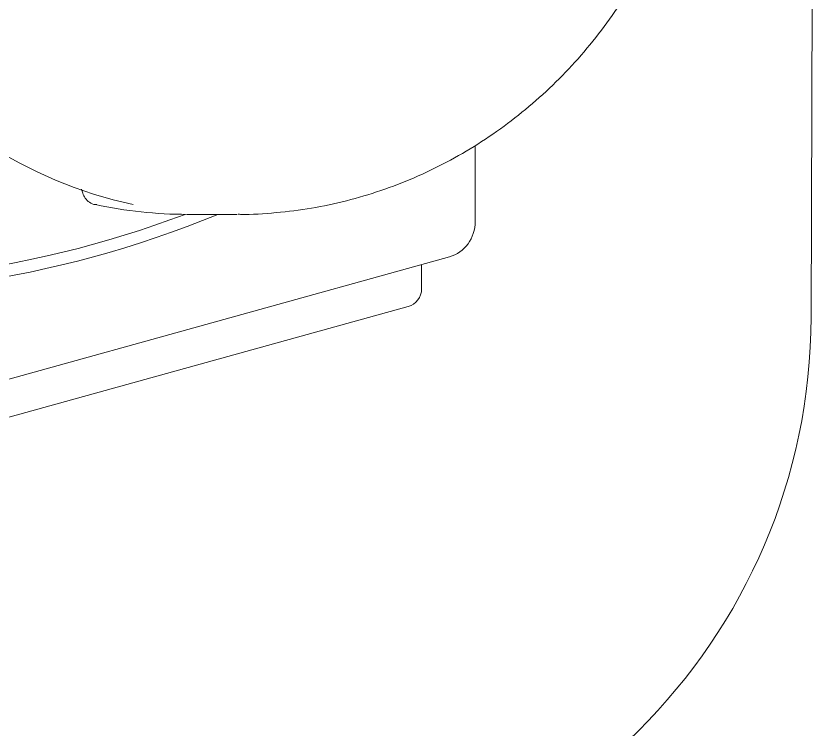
# Model space of a CAD drawing. Header units: millimetres. Extents: x 886808 to 1650903, y -1008069 to 230892.
# Drawn here: x 938754.3 to 938819.6, y -345922.7 to -345864.2 of the extents above; entities that cross this region are included whole.
import ezdxf

# ---------------------------------------------------------------- set-up
doc = ezdxf.new("R2010")
doc.units = ezdxf.units.MM
doc.layers.add('hatch', color=250, linetype='Continuous', lineweight=0)
doc.layers.add('I-FURN', color=252, linetype='Continuous', lineweight=5)

# ---------------------------------------------------------------- blocks, each defined once
blk = doc.blocks.new('A$C26DD556D')
at = {"layer": 'hatch', "transparency": 33554636}
for p, q in [((5710.366, 24296.614), (5710.525, 24352.386)), ((5682.825, 24310.67), (5682.825, 24304.452)), ((5659.212, 24305.032), (5663.316, 24305.032)), ((5680.717, 24301.549), (5599.697, 24279.085)), ((5678.432, 24298.922), (5678.432, 24300.916)), ((5589.683, 24273.175), (5677.333, 24297.477)), ((5710.359, 24296.614), (5710.366, 24296.614))]:
    blk.add_line(p, q, dxfattribs=at)
for centre, radius, start, end in [((5676.932, 24298.922), 1.5, 285.49671, 0), ((5662.356, 24296.752), 48.01, 269.83605, 359.83605)]:
    blk.add_arc(centre, radius, start, end, dxfattribs=at)
for centre, major_axis, start_param, end_param in [((5628.879, 24395.51), (0, -97), -1.493413, 0.368788), ((5628.879, 24395.51), (0, -96), -1.491646, 0.340832), ((5662.29, 24345.282), (0, -40.25), 3.341621, 6.083157), ((5659.212, 24345.282), (0, 40.25), 2.941564, 3.141593), ((5680.006, 24304.452), (0, -3), 0.254875, 1.570796)]:
    blk.add_ellipse(centre, major_axis=major_axis, ratio=0.939693, start_param=start_param, end_param=end_param, dxfattribs=at)
for points, knots in [([(5663.401, 24305.039), (5663.467, 24305.036), (5664.447, 24305.002), (5666.527, 24305.148), (5669.404, 24305.502), (5672.279, 24306.112), (5675.093, 24306.945), (5677.839, 24308.003), (5680.501, 24309.278), (5683.062, 24310.763), (5685.509, 24312.45), (5687.826, 24314.329), (5690.001, 24316.39), (5692.02, 24318.62), (5693.872, 24321.006), (5695.546, 24323.536), (5697.031, 24326.194), (5698.32, 24328.964), (5699.403, 24331.832), (5700.275, 24334.779), (5700.931, 24337.788), (5701.365, 24340.843), (5701.576, 24343.924), (5701.563, 24347.014), (5701.324, 24350.095), (5700.862, 24353.148), (5700.178, 24356.155), (5699.278, 24359.099), (5698.165, 24361.961), (5696.847, 24364.726), (5695.331, 24367.376), (5693.627, 24369.895), (5691.744, 24372.27), (5689.694, 24374.485), (5687.488, 24376.527), (5685.141, 24378.385), (5682.667, 24380.048), (5680.079, 24381.505), (5677.394, 24382.749), (5674.628, 24383.773), (5671.792, 24384.572), (5668.929, 24385.133), (5666.252, 24385.455), (5664.71, 24385.488), (5663.962, 24385.501)], [0, 0, 0, 0, 0.001512, 0.025872, 0.050229, 0.074587, 0.098951, 0.123326, 0.147716, 0.172125, 0.196556, 0.221012, 0.245492, 0.269997, 0.294529, 0.319084, 0.343662, 0.368262, 0.39288, 0.417516, 0.442166, 0.466828, 0.491501, 0.51618, 0.540864, 0.56555, 0.590235, 0.614916, 0.63959, 0.664254, 0.688907, 0.713543, 0.738162, 0.762759, 0.787333, 0.811882, 0.836405, 0.8609, 0.885368, 0.90981, 0.934229, 0.958627, 0.983008, 1, 1, 1, 1]), ([(5650.554, 24307.11), (5650.575, 24306.996), (5650.643, 24306.736), (5650.829, 24306.348), (5651.178, 24306.002), (5651.559, 24305.819), (5651.762, 24305.833), (5651.816, 24305.838)], [0.4694905, 0.4694905, 0.4694905, 0.4694905, 0.568116, 0.7015145, 0.8316142, 0.9616857, 1, 1, 1, 1])]:
    blk.add_open_spline(points, degree=3, knots=knots, dxfattribs=at)

msp = doc.modelspace()

# ---------------------------------------------------------------- block references
at = {"layer": 'I-FURN', "transparency": 33554636}
msp.add_blockref('A$C26DD556D', (933109.122, -370185.497), dxfattribs=at)

doc.saveas('drawing.dxf')
